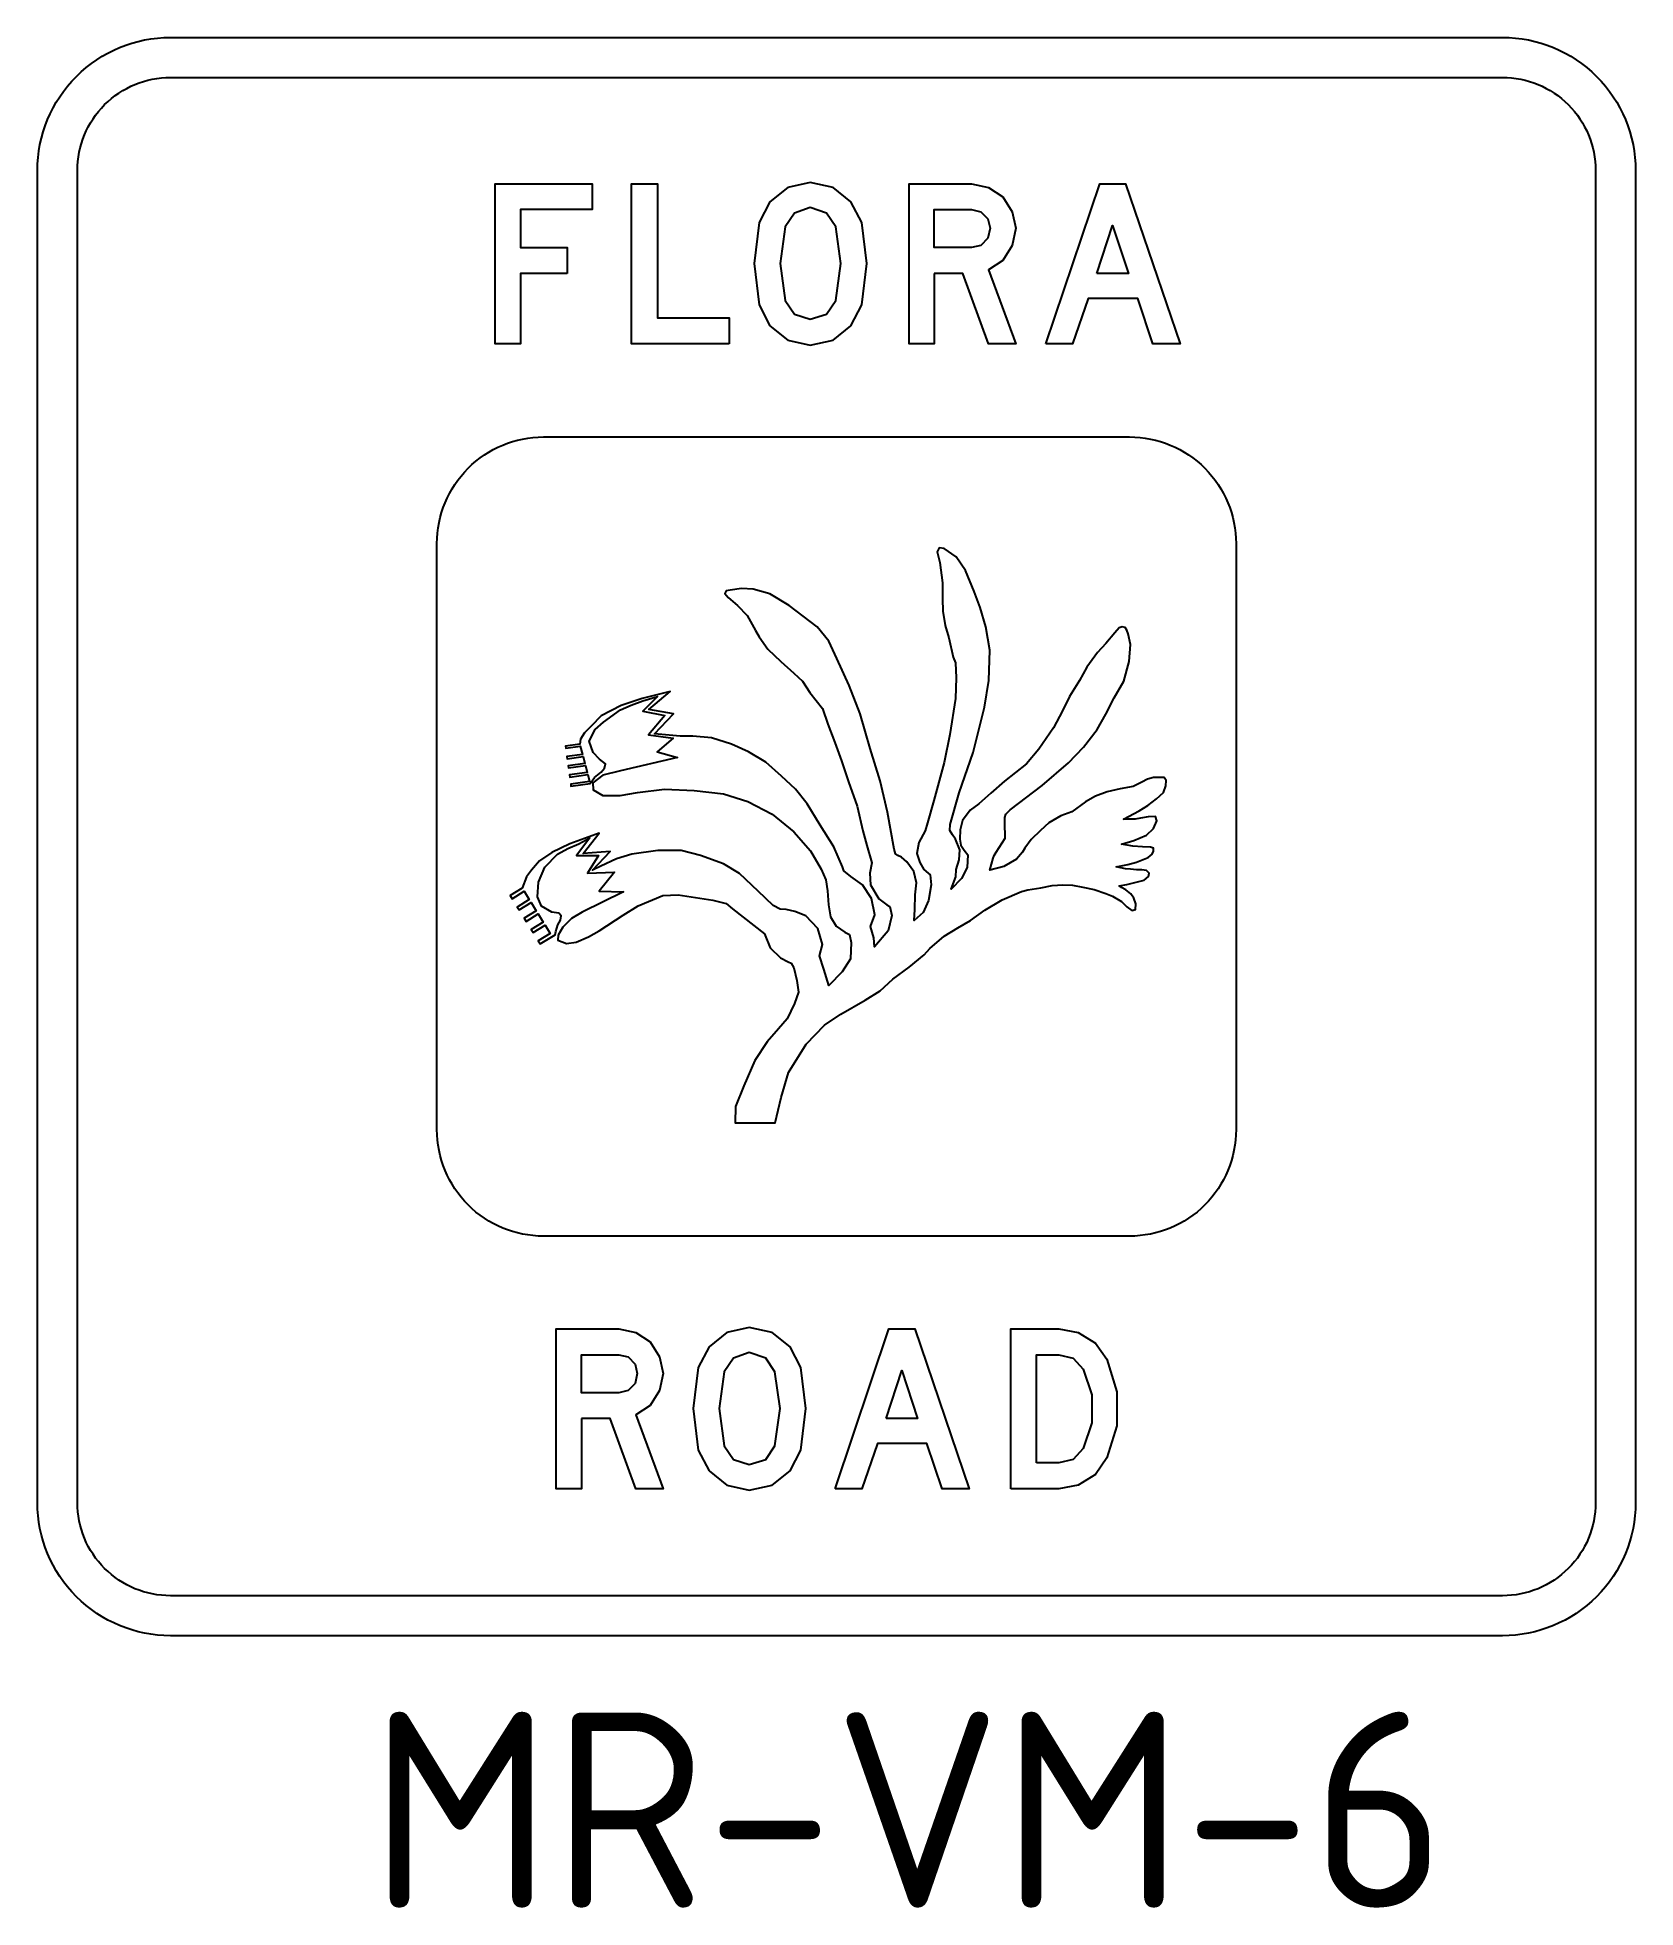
# Model space of a CAD drawing. Extents: x 0.8 to 21.2, y 1.5 to 25.3.
import ezdxf
from ezdxf.enums import TextEntityAlignment as Align

# ---------------------------------------------------------------- set-up
doc = ezdxf.new("R2010")
doc.units = 0
doc.layers.add('L25', color=1, linetype='CONTINUOUS')
doc.layers.add('T25', color=1, linetype='CONTINUOUS')
doc.styles.add('iso', font='iso3098b.shx')

msp = doc.modelspace()

# ---------------------------------------------------------------- linework, layer by layer
at = {"layer": 'L25'}
for points in [[(0.807, 6.625), (0.807, 23.625, -0.414214), (2.507, 25.325), (19.507, 25.325, -0.414214), (21.207, 23.625), (21.207, 6.625, -0.414214), (19.507, 4.925), (2.507, 4.925, -0.414214)], [(1.317, 6.625), (1.317, 23.625, -0.414214), (2.507, 24.815), (19.507, 24.815, -0.414214), (20.697, 23.625), (20.697, 6.625, -0.414214), (19.507, 5.435), (2.507, 5.435, -0.414214)], [(14.747, 20.225, -0.414214), (16.107, 18.865), (16.107, 11.385, -0.414214), (14.747, 10.025), (7.267, 10.025, -0.414214), (5.907, 11.385), (5.907, 18.865, -0.414214), (7.267, 20.225)]]:
    msp.add_lwpolyline(points, format="xyb", close=True, dxfattribs=at)
for points in [[(7.568, 22.313), (6.973, 22.313), (6.973, 21.416), (6.652, 21.416), (6.652, 23.457), (7.888, 23.457), (7.888, 23.127), (6.973, 23.127), (6.973, 22.642), (7.568, 22.642)], [(9.636, 21.416), (8.391, 21.416), (8.391, 23.457), (8.721, 23.457), (8.721, 21.745), (9.636, 21.745)], [(10.158, 21.645), (10.386, 21.462), (10.67, 21.398), (10.963, 21.462), (11.192, 21.645), (11.329, 21.91), (11.393, 22.441), (11.329, 22.962), (11.192, 23.228), (10.963, 23.411), (10.67, 23.475), (10.386, 23.411), (10.158, 23.228), (10.02, 22.962), (9.956, 22.441), (10.02, 21.91)], [(12.253, 22.313), (12.253, 21.416), (11.933, 21.416), (11.933, 23.457), (12.729, 23.457), (12.949, 23.411), (13.132, 23.292), (13.251, 23.1), (13.297, 22.889), (13.251, 22.67), (13.132, 22.477), (12.949, 22.358), (13.297, 21.416), (12.949, 21.416), (12.619, 22.313)], [(13.681, 21.416), (14.367, 23.457), (14.697, 23.457), (15.392, 21.416), (15.045, 21.416), (14.852, 21.992), (14.221, 21.992), (14.02, 21.416)], [(10.469, 21.791), (10.67, 21.727), (10.881, 21.791), (10.999, 21.965), (11.064, 22.441), (10.999, 22.908), (10.881, 23.081), (10.67, 23.155), (10.469, 23.081), (10.35, 22.908), (10.286, 22.441), (10.35, 21.965)], [(12.848, 23.1), (12.94, 23.008), (12.967, 22.889), (12.94, 22.761), (12.848, 22.67), (12.729, 22.642), (12.253, 22.642), (12.253, 23.127), (12.729, 23.127)], [(14.331, 22.313), (14.532, 22.926), (14.733, 22.313)], [(6.995, 14.466), (6.842, 14.371), (6.866, 14.332), (7.019, 14.427), (7.085, 14.321), (6.932, 14.226), (6.956, 14.188), (7.109, 14.283), (7.175, 14.177), (7.021, 14.082), (7.045, 14.043), (7.198, 14.138), (7.264, 14.032), (7.111, 13.937), (7.135, 13.899), (7.288, 13.994), (7.354, 13.888), (7.201, 13.793), (7.225, 13.754), (7.415, 13.872), (7.425, 13.912), (7.45, 13.999), (7.483, 14.059), (7.494, 14.114), (7.463, 14.146), (7.374, 14.162), (7.243, 14.237), (7.189, 14.355), (7.202, 14.541), (7.283, 14.736), (7.447, 14.899), (7.578, 14.974), (7.718, 15.032), (7.86, 15.108), (7.689, 14.882), (7.968, 14.883), (7.828, 14.657), (8.174, 14.67), (7.979, 14.426), (8.288, 14.418), (7.759, 14.158), (7.626, 14.08), (7.514, 13.969), (7.454, 13.866), (7.452, 13.801), (7.559, 13.761), (7.685, 13.776), (7.84, 13.846), (7.976, 13.92), (8.286, 14.121), (8.477, 14.243), (8.79, 14.371), (8.987, 14.381), (9.428, 14.315), (9.597, 14.269), (9.68, 14.203), (10.088, 13.883), (10.16, 13.707), (10.291, 13.577), (10.392, 13.526), (10.43, 13.509), (10.462, 13.451), (10.501, 13.29), (10.522, 13.14), (10.469, 12.994), (10.376, 12.799), (10.265, 12.673), (10.12, 12.506), (9.963, 12.265), (9.826, 11.942), (9.719, 11.681), (9.715, 11.47), (10.225, 11.47), (10.302, 11.795), (10.395, 12.112), (10.618, 12.474), (10.856, 12.717), (11.064, 12.858), (11.375, 13.037), (11.566, 13.154), (11.726, 13.303), (11.933, 13.457), (12.127, 13.614), (12.199, 13.695), (12.382, 13.853), (12.555, 13.961), (12.716, 14.055), (12.902, 14.187), (13.123, 14.317), (13.368, 14.422), (13.449, 14.446), (13.614, 14.472), (13.76, 14.501), (13.896, 14.508), (14.021, 14.505), (14.15, 14.479), (14.297, 14.45), (14.445, 14.4), (14.528, 14.365), (14.643, 14.297), (14.712, 14.23), (14.777, 14.182), (14.824, 14.194), (14.829, 14.268), (14.804, 14.338), (14.764, 14.396), (14.699, 14.446), (14.647, 14.475), (14.617, 14.496), (14.715, 14.514), (14.85, 14.546), (14.934, 14.568), (14.991, 14.617), (14.996, 14.657), (14.966, 14.69), (14.906, 14.701), (14.838, 14.699), (14.759, 14.707), (14.694, 14.714), (14.575, 14.74), (14.727, 14.769), (14.838, 14.799), (14.984, 14.859), (15.038, 14.9), (15.055, 14.94), (15.052, 14.979), (15.017, 14.99), (14.913, 14.992), (14.79, 15.003), (14.647, 15.026), (14.803, 15.074), (14.962, 15.142), (15.052, 15.226), (15.097, 15.325), (15.077, 15.379), (14.986, 15.375), (14.889, 15.361), (14.819, 15.349), (14.672, 15.347), (14.869, 15.453), (14.98, 15.521), (15.093, 15.605), (15.181, 15.689), (15.211, 15.771), (15.213, 15.84), (15.191, 15.877), (15.054, 15.879), (14.978, 15.859), (14.904, 15.818), (14.794, 15.766), (14.626, 15.735), (14.464, 15.697), (14.312, 15.641), (14.184, 15.57), (14.011, 15.439), (13.871, 15.39), (13.716, 15.302), (13.612, 15.203), (13.493, 15.087), (13.413, 14.979), (13.383, 14.926), (13.305, 14.836), (13.143, 14.744), (12.965, 14.695), (13.006, 14.85), (13.02, 14.884), (13.046, 14.927), (13.161, 15.103), (13.155, 15.306), (13.156, 15.367), (13.169, 15.409), (13.225, 15.465), (13.631, 15.776), (13.968, 16.067), (14.16, 16.264), (14.333, 16.491), (14.444, 16.689), (14.55, 16.896), (14.673, 17.107), (14.741, 17.359), (14.759, 17.576), (14.732, 17.713), (14.715, 17.759), (14.692, 17.794), (14.653, 17.802), (14.615, 17.79), (14.561, 17.724), (14.446, 17.59), (14.339, 17.476), (14.204, 17.286), (14.107, 17.116), (13.981, 16.913), (13.892, 16.731), (13.779, 16.513), (13.59, 16.239), (13.432, 16.054), (13.153, 15.833), (12.979, 15.677), (12.822, 15.543), (12.714, 15.464), (12.614, 15.329), (12.586, 15.211), (12.582, 15.091), (12.593, 15.017), (12.638, 14.952), (12.684, 14.891), (12.675, 14.732), (12.602, 14.591), (12.469, 14.455), (12.53, 14.61), (12.533, 14.704), (12.573, 14.828), (12.583, 14.956), (12.526, 15.091), (12.489, 15.149), (12.455, 15.204), (12.459, 15.281), (12.571, 15.685), (12.753, 16.2), (12.896, 16.775), (12.952, 17.115), (12.964, 17.502), (12.914, 17.804), (12.843, 18.047), (12.765, 18.251), (12.654, 18.521), (12.533, 18.696), (12.383, 18.8), (12.318, 18.811), (12.293, 18.76), (12.328, 18.623), (12.362, 18.364), (12.362, 18.161), (12.365, 18), (12.395, 17.817), (12.441, 17.66), (12.495, 17.415), (12.524, 17.342), (12.536, 17.149), (12.527, 16.886), (12.454, 16.426), (12.383, 16.07), (12.248, 15.586), (12.167, 15.3), (12.139, 15.199), (12.056, 15.048), (12.034, 14.91), (12.069, 14.792), (12.12, 14.703), (12.177, 14.656), (12.201, 14.638), (12.217, 14.511), (12.181, 14.309), (12.113, 14.155), (11.997, 14.054), (12.009, 14.196), (12.012, 14.383), (12.028, 14.534), (11.994, 14.68), (11.904, 14.801), (11.835, 14.86), (11.792, 14.884), (11.761, 14.906), (11.742, 14.964), (11.656, 15.437), (11.565, 15.835), (11.438, 16.248), (11.31, 16.692), (11.17, 17.055), (11.013, 17.399), (10.911, 17.617), (10.759, 17.801), (10.583, 17.936), (10.402, 18.076), (10.158, 18.221), (9.942, 18.284), (9.794, 18.292), (9.651, 18.268), (9.6, 18.263), (9.583, 18.226), (9.625, 18.176), (9.743, 18.073), (9.866, 17.947), (9.975, 17.756), (10.02, 17.674), (10.129, 17.515), (10.295, 17.358), (10.463, 17.209), (10.573, 17.109), (10.668, 16.965), (10.827, 16.759), (10.898, 16.558), (10.986, 16.326), (11.072, 16.091), (11.16, 15.823), (11.269, 15.514), (11.342, 15.197), (11.394, 15.013), (11.458, 14.788), (11.434, 14.658), (11.442, 14.509), (11.548, 14.329), (11.651, 14.253), (11.686, 14.234), (11.715, 14.119), (11.666, 13.922), (11.493, 13.716), (11.483, 13.834), (11.44, 13.978), (11.497, 14.126), (11.453, 14.335), (11.338, 14.509), (11.189, 14.616), (11.102, 14.689), (11.084, 14.74), (10.973, 14.992), (10.8, 15.271), (10.634, 15.543), (10.484, 15.73), (10.303, 15.896), (10.106, 16.076), (9.885, 16.206), (9.665, 16.305), (9.413, 16.386), (9.174, 16.408), (9.013, 16.407), (8.686, 16.436), (8.925, 16.69), (8.611, 16.748), (8.884, 16.975), (8.526, 16.887), (8.26, 16.799), (8.004, 16.666), (7.877, 16.535), (7.791, 16.448), (7.738, 16.368), (7.73, 16.303), (7.549, 16.279), (7.552, 16.252), (7.737, 16.277), (7.765, 16.173), (7.567, 16.146), (7.57, 16.119), (7.772, 16.146), (7.795, 16.058), (7.583, 16.029), (7.586, 16.002), (7.802, 16.031), (7.826, 15.943), (7.598, 15.912), (7.602, 15.885), (7.833, 15.916), (7.856, 15.828), (7.614, 15.795), (7.618, 15.768), (7.863, 15.801), (7.919, 15.88), (8.005, 15.946), (8.045, 15.998), (8.058, 16.052), (7.984, 16.111), (7.902, 16.199), (7.85, 16.342), (7.925, 16.492), (8.031, 16.584), (8.248, 16.742), (8.387, 16.802), (8.537, 16.856), (8.722, 16.911), (8.537, 16.726), (8.817, 16.671), (8.607, 16.424), (8.921, 16.383), (8.718, 16.205), (8.976, 16.135), (8.248, 15.965), (8.024, 15.908), (7.898, 15.81), (7.9, 15.72), (8.023, 15.649), (8.245, 15.65), (8.465, 15.688), (8.813, 15.728), (9.189, 15.713), (9.563, 15.671), (9.875, 15.573), (10.185, 15.409), (10.463, 15.184), (10.677, 14.944), (10.81, 14.709), (10.871, 14.573), (10.893, 14.431), (10.904, 14.254), (10.931, 14.102), (11.004, 13.981), (11.115, 13.905), (11.171, 13.877), (11.193, 13.771), (11.187, 13.565), (11.078, 13.398), (10.91, 13.223), (10.846, 13.433), (10.789, 13.604), (10.827, 13.746), (10.767, 13.95), (10.615, 14.113), (10.474, 14.17), (10.364, 14.194), (10.288, 14.2), (10.198, 14.244), (10.008, 14.429), (9.771, 14.653), (9.563, 14.779), (9.27, 14.885), (9.026, 14.948), (8.728, 14.946), (8.396, 14.902), (8.2, 14.842), (8.001, 14.749), (7.893, 14.696), (8.117, 14.933), (7.772, 14.909), (7.976, 15.169), (7.604, 15.032), (7.372, 14.923), (7.216, 14.815), (7.112, 14.695), (7.051, 14.611), (6.995, 14.466)], [(7.751, 7.698), (7.751, 6.801), (7.43, 6.801), (7.43, 8.841), (8.227, 8.841), (8.446, 8.796), (8.629, 8.677), (8.748, 8.485), (8.794, 8.274), (8.748, 8.054), (8.629, 7.862), (8.446, 7.743), (8.794, 6.801), (8.446, 6.801), (8.117, 7.698)], [(9.38, 7.029), (9.608, 6.846), (9.892, 6.782), (10.185, 6.846), (10.414, 7.029), (10.551, 7.295), (10.615, 7.826), (10.551, 8.347), (10.414, 8.613), (10.185, 8.796), (9.892, 8.86), (9.608, 8.796), (9.38, 8.613), (9.242, 8.347), (9.178, 7.826), (9.242, 7.295)], [(10.99, 6.801), (11.677, 8.841), (12.006, 8.841), (12.702, 6.801), (12.354, 6.801), (12.162, 7.377), (11.53, 7.377), (11.329, 6.801)], [(13.232, 6.801), (13.232, 8.841), (13.846, 8.841), (14.093, 8.796), (14.312, 8.658), (14.459, 8.457), (14.587, 8.036), (14.587, 7.606), (14.459, 7.194), (14.312, 6.984), (14.093, 6.846), (13.846, 6.801)], [(8.346, 8.485), (8.437, 8.393), (8.464, 8.274), (8.437, 8.146), (8.346, 8.054), (8.227, 8.027), (7.751, 8.027), (7.751, 8.512), (8.227, 8.512)], [(9.691, 7.176), (9.892, 7.112), (10.103, 7.176), (10.222, 7.35), (10.286, 7.826), (10.222, 8.292), (10.103, 8.466), (9.892, 8.539), (9.691, 8.466), (9.572, 8.292), (9.508, 7.826), (9.572, 7.35)], [(13.562, 7.13), (13.562, 8.512), (13.846, 8.512), (14.029, 8.466), (14.157, 8.329), (14.267, 8), (14.267, 7.643), (14.157, 7.313), (14.029, 7.176), (13.846, 7.13)], [(11.64, 7.698), (11.841, 8.311), (12.043, 7.698)]]:
    msp.add_lwpolyline(points, close=True, dxfattribs=at)

# ---------------------------------------------------------------- texts
at = {"layer": 'T25', "style": 'iso'}
msp.add_text('MR-VM-6', height=2.5, dxfattribs=at).set_placement((11.919, 1.455), align=Align.CENTER)

doc.saveas('drawing.dxf')
